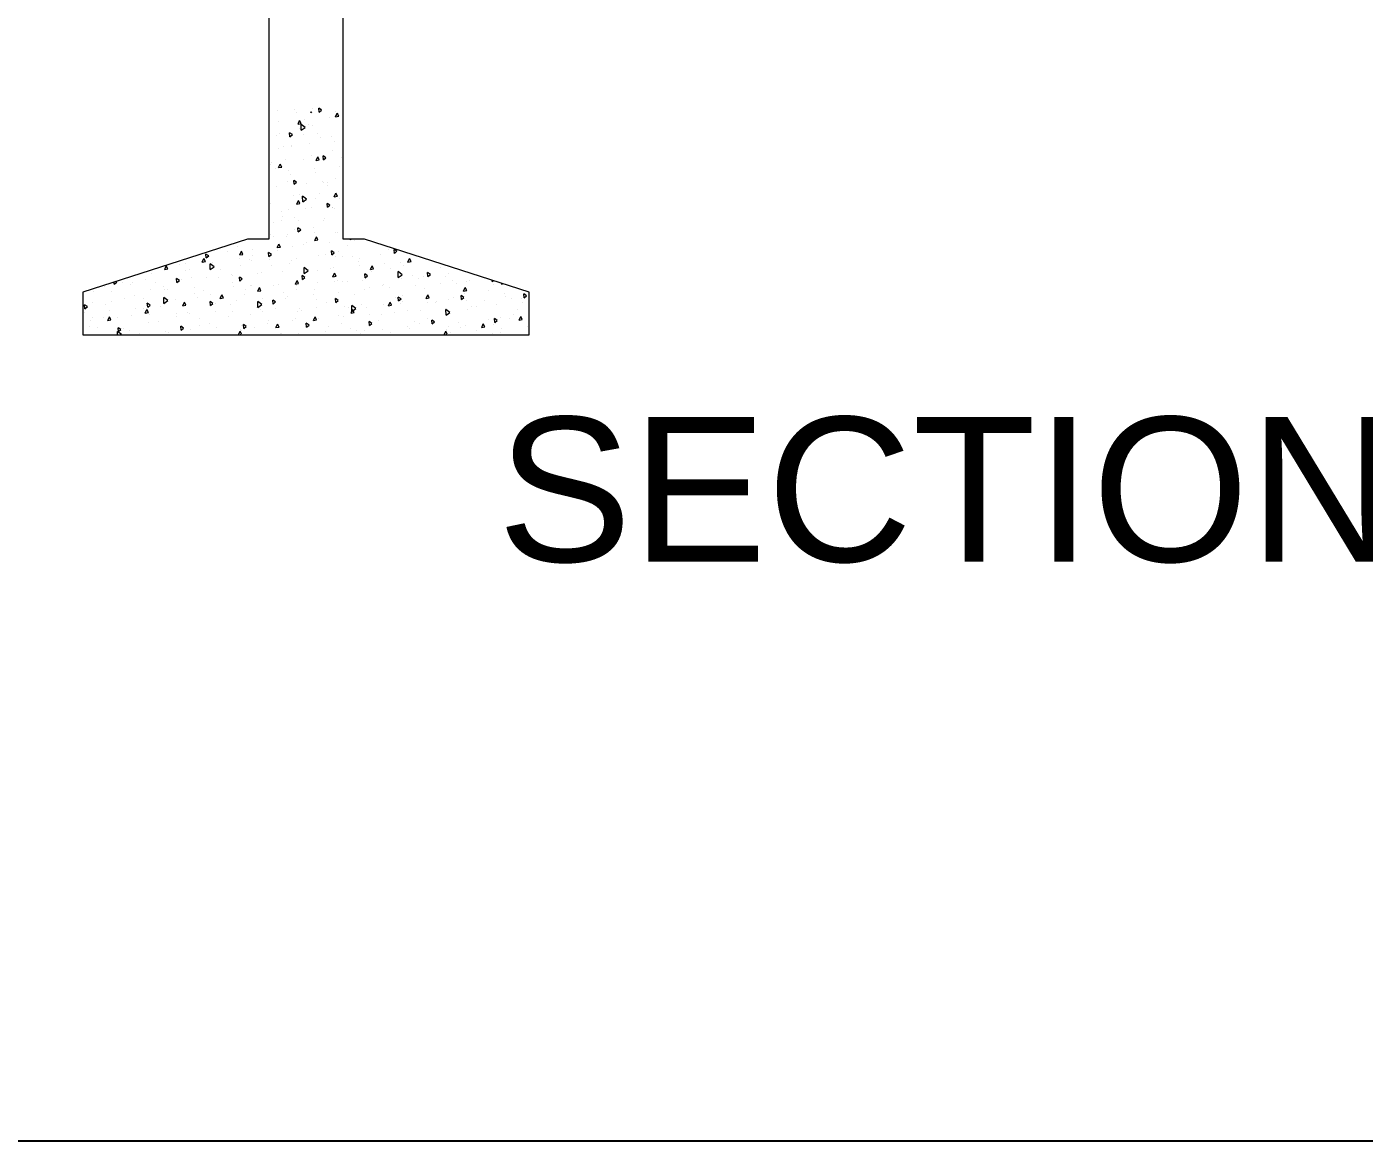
# Model space of a CAD drawing. Header units: inches. Extents: x -6800 to 96653, y -25814 to 17379.
# Drawn here: x 16487.5 to 16739.4, y -3726.7 to -3516.7 of the extents above; entities that cross this region are included whole.
import ezdxf

# ---------------------------------------------------------------- set-up
doc = ezdxf.new("R2010")
doc.units = ezdxf.units.IN
doc.header["$MEASUREMENT"] = 0
doc.layers.add('A-Windows', color=7, linetype='Continuous')
for name, color, linetype, lineweight in [('Footing', 50, 'Continuous', 20), ('Hatch', 161, 'Continuous', 5), ('Page Format', 7, 'Continuous', 25)]:
    doc.layers.add(name, color=color, linetype=linetype, lineweight=lineweight)
doc.styles.get("Standard").update_dxf_attribs({"font": 'arial.ttf'})

msp = doc.modelspace()

# ---------------------------------------------------------------- linework, layer by layer
at = {"layer": 'Footing'}
for p, q in [((16533.08, -3496.71), (16533.08, -3556.71)), ((16547.08, -3556.71), (16547.08, -3496.71)), ((16529.08, -3556.71), (16498.08, -3566.71)), ((16533.08, -3556.71), (16529.08, -3556.71)), ((16551.08, -3556.71), (16547.08, -3556.71)), ((16582.08, -3566.71), (16551.08, -3556.71)), ((16498.08, -3566.71), (16498.08, -3574.71)), ((16582.08, -3574.71), (16582.08, -3566.71)), ((16498.08, -3574.71), (16582.08, -3574.71))]:
    msp.add_line(p, q, dxfattribs=at)
at = {"layer": 'Hatch', "linetype": 'Continuous', "transparency": 33554579}
for p, q in [((16534.63, -3532.45), (16534.63, -3532.45)), ((16537.87, -3532.3), (16537.87, -3532.3)), ((16538.23, -3532.76), (16538.23, -3532.76)), ((16541.01, -3532.85), (16540.99, -3532.71)), ((16541.01, -3532.85), (16541.17, -3532.71)), ((16541.31, -3532.13), (16541.31, -3532.13)), ((16542.57, -3532.78), (16542.51, -3532.03)), ((16543.03, -3532.4), (16542.51, -3532.03)), ((16542.57, -3532.78), (16543.03, -3532.4)), ((16542.78, -3532.31), (16542.78, -3532.31)), ((16543.05, -3532.08), (16543.05, -3532.08)), ((16544.57, -3533.74), (16544.57, -3533.74)), ((16545.66, -3532.74), (16545.66, -3532.74)), ((16545.66, -3533.65), (16545.96, -3532.96)), ((16545.66, -3533.65), (16546.25, -3533.53)), ((16545.91, -3533.44), (16545.91, -3533.44)), ((16546.25, -3533.53), (16545.96, -3532.96)), ((16546.22, -3533.09), (16546.22, -3533.09)), ((16534.97, -3534.53), (16534.97, -3534.53)), ((16538.59, -3535.02), (16538.89, -3534.34)), ((16538.59, -3535.02), (16539.18, -3534.91)), ((16538.85, -3535.92), (16538.85, -3535.92)), ((16539.18, -3534.91), (16538.89, -3534.34)), ((16539.19, -3536.2), (16539.16, -3535.08)), ((16539.91, -3535.67), (16539.16, -3535.08)), ((16539.19, -3536.2), (16539.91, -3535.67)), ((16539.78, -3534.13), (16539.78, -3534.13)), ((16540.5, -3535.2), (16540.5, -3535.2)), ((16541.29, -3535.38), (16541.29, -3535.38)), ((16534.46, -3537.14), (16534.46, -3537.14)), ((16535.12, -3536.78), (16535.12, -3536.78)), ((16537.06, -3537.41), (16536.99, -3536.66)), ((16537.52, -3537.02), (16536.99, -3536.66)), ((16537.06, -3537.41), (16537.52, -3537.02)), ((16539.63, -3536.91), (16539.63, -3536.91)), ((16540.71, -3538.78), (16540.71, -3538.78)), ((16542.24, -3536.78), (16542.24, -3536.78)), ((16542.77, -3537.64), (16542.77, -3537.64)), ((16544.97, -3537.31), (16544.97, -3537.31)), ((16545.5, -3538.39), (16545.5, -3538.39)), ((16546.98, -3536.59), (16546.98, -3536.59)), ((16534.91, -3539.54), (16534.91, -3539.54)), ((16535.9, -3539.18), (16535.9, -3539.18)), ((16537.35, -3539), (16537.35, -3539)), ((16537.38, -3539.22), (16537.38, -3539.22)), ((16541.03, -3540.92), (16541.03, -3540.92)), ((16542, -3541.87), (16542.3, -3541.18)), ((16542.59, -3541.75), (16542.3, -3541.18)), ((16543.17, -3541.42), (16543.17, -3541.42)), ((16543.36, -3541.75), (16543.29, -3541)), ((16543.82, -3541.36), (16543.29, -3541)), ((16543.36, -3541.75), (16543.82, -3541.36)), ((16543.56, -3541.42), (16543.56, -3541.42)), ((16545.04, -3540.08), (16545.04, -3540.08)), ((16546.81, -3541.28), (16546.81, -3541.28)), ((16533.42, -3542.61), (16533.42, -3542.61)), ((16533.57, -3542.21), (16533.57, -3542.21)), ((16534.25, -3543.35), (16534.25, -3543.35)), ((16534.93, -3543.24), (16535.23, -3542.56)), ((16534.93, -3543.24), (16535.52, -3543.13)), ((16535.52, -3543.13), (16535.23, -3542.56)), ((16536.22, -3541.74), (16536.22, -3541.74)), ((16536.83, -3543.83), (16536.83, -3543.83)), ((16539.65, -3541.66), (16539.65, -3541.66)), ((16541.64, -3543.43), (16541.64, -3543.43)), ((16542, -3541.87), (16542.59, -3541.75)), ((16546.43, -3543.04), (16546.43, -3543.04)), ((16536.52, -3545.79), (16536.52, -3545.79)), ((16537.1, -3544.54), (16537.1, -3544.54)), ((16537.84, -3546.38), (16537.78, -3545.63)), ((16538.3, -3545.99), (16537.78, -3545.63)), ((16537.84, -3546.38), (16538.3, -3545.99)), ((16540.14, -3546.25), (16540.14, -3546.25)), ((16541.92, -3544.1), (16541.92, -3544.1)), ((16543.27, -3545.91), (16543.27, -3545.91)), ((16543.39, -3546.11), (16543.39, -3546.11)), ((16544.1, -3546.07), (16544.1, -3546.07)), ((16545.71, -3545.37), (16545.71, -3545.37)), ((16533.16, -3548.15), (16533.16, -3548.15)), ((16534.5, -3546.86), (16534.5, -3546.86)), ((16537.76, -3548.48), (16537.76, -3548.48)), ((16538.79, -3548.23), (16538.79, -3548.23)), ((16539.47, -3549.7), (16539.44, -3548.58)), ((16540.19, -3549.17), (16539.44, -3548.58)), ((16542.56, -3548.08), (16542.56, -3548.08)), ((16544.19, -3546.54), (16544.19, -3546.54)), ((16545.4, -3548.72), (16545.71, -3548.03)), ((16545.4, -3548.72), (16545.99, -3548.6)), ((16545.99, -3548.6), (16545.71, -3548.03)), ((16546.45, -3548.98), (16546.45, -3548.98)), ((16533.38, -3550), (16533.38, -3550)), ((16536.73, -3551.08), (16536.73, -3551.08)), ((16538.34, -3550.09), (16538.64, -3549.41)), ((16538.34, -3550.09), (16538.93, -3549.98)), ((16538.93, -3549.98), (16538.64, -3549.41)), ((16539.34, -3549.53), (16539.34, -3549.53)), ((16539.47, -3549.7), (16540.19, -3549.17)), ((16539.98, -3550.94), (16539.98, -3550.94)), ((16541.05, -3550.67), (16541.05, -3550.67)), ((16541.78, -3548.99), (16541.78, -3548.99)), ((16544.14, -3550.71), (16544.08, -3549.97)), ((16544.6, -3550.33), (16544.08, -3549.97)), ((16544.14, -3550.71), (16544.6, -3550.33)), ((16545.03, -3550.72), (16545.03, -3550.72)), ((16545.15, -3550.72), (16545.15, -3550.72)), ((16545.46, -3550.92), (16545.46, -3550.92)), ((16533.89, -3553.51), (16533.89, -3553.51)), ((16535.4, -3553.14), (16535.4, -3553.14)), ((16535.43, -3551.51), (16535.43, -3551.51)), ((16535.64, -3552.43), (16535.64, -3552.43)), ((16537.84, -3552.6), (16537.84, -3552.6)), ((16538.69, -3553.13), (16538.69, -3553.13)), ((16543.32, -3553.11), (16543.32, -3553.11)), ((16543.49, -3552.73), (16543.49, -3552.73)), ((16533.31, -3555.92), (16533.31, -3555.92)), ((16533.91, -3556.22), (16533.91, -3556.22)), ((16536.36, -3556.16), (16536.36, -3556.16)), ((16536.56, -3555.77), (16536.56, -3555.77)), ((16537.91, -3554.87), (16537.91, -3554.87)), ((16538.63, -3555.34), (16538.56, -3554.59)), ((16539.09, -3554.96), (16538.56, -3554.59)), ((16538.63, -3555.34), (16539.09, -3554.96)), ((16541.52, -3554.53), (16541.52, -3554.53)), ((16541.73, -3555.55), (16541.73, -3555.55)), ((16541.74, -3556.94), (16542.05, -3556.25)), ((16542.33, -3556.82), (16542.05, -3556.25)), ((16545.59, -3555.55), (16545.59, -3555.55)), ((16545.96, -3555.37), (16545.96, -3555.37)), ((16525.23, -3558.95), (16525.23, -3558.95)), ((16527.12, -3558.15), (16527.12, -3558.15)), ((16527.61, -3559.69), (16527.91, -3559)), ((16528.2, -3559.57), (16527.91, -3559)), ((16530.02, -3558.57), (16530.02, -3558.57)), ((16531.47, -3556.76), (16531.47, -3556.76)), ((16534.68, -3558.31), (16534.98, -3557.63)), ((16534.68, -3558.31), (16535.26, -3558.2)), ((16534.79, -3558.9), (16534.79, -3558.9)), ((16534.82, -3558.16), (16534.82, -3558.16)), ((16535.26, -3558.2), (16534.98, -3557.63)), ((16537.59, -3558.15), (16537.59, -3558.15)), ((16539.61, -3557.78), (16539.61, -3557.78)), ((16540.18, -3557.31), (16540.18, -3557.31)), ((16541.74, -3556.94), (16542.33, -3556.82)), ((16544.42, -3557.37), (16544.42, -3557.37)), ((16544.93, -3559.68), (16544.86, -3558.93)), ((16545.39, -3559.29), (16544.86, -3558.93)), ((16546.2, -3558.98), (16546.2, -3558.98)), ((16547.86, -3557.99), (16547.86, -3557.99)), ((16548.46, -3556.82), (16548.46, -3556.71)), ((16548.46, -3556.82), (16548.61, -3556.71)), ((16549.21, -3556.99), (16549.21, -3556.99)), ((16555.53, -3558.74), (16555.53, -3558.74)), ((16556.74, -3559.39), (16556.68, -3558.64)), ((16557.2, -3559), (16556.68, -3558.64)), ((16556.74, -3559.39), (16557.2, -3559)), ((16516.33, -3561.5), (16516.33, -3561.5)), ((16517.38, -3561.29), (16517.38, -3561.29)), ((16520.54, -3561.06), (16520.85, -3560.38)), ((16520.54, -3561.06), (16521.13, -3560.95)), ((16521.13, -3560.95), (16520.85, -3560.38)), ((16521.3, -3560.26), (16521.23, -3559.51)), ((16521.76, -3559.87), (16521.23, -3559.51)), ((16521.3, -3560.26), (16521.76, -3559.87)), ((16521.71, -3559.91), (16521.71, -3559.91)), ((16522.03, -3562.45), (16522.01, -3561.33)), ((16522.76, -3561.92), (16522.01, -3561.33)), ((16522.55, -3561.07), (16522.55, -3561.07)), ((16527.53, -3560.37), (16527.53, -3560.37)), ((16527.61, -3559.69), (16528.2, -3559.57)), ((16529.39, -3560.59), (16529.39, -3560.59)), ((16529.9, -3560.75), (16529.9, -3560.75)), ((16529.97, -3559.83), (16529.97, -3559.83)), ((16533.11, -3559.97), (16533.05, -3559.22)), ((16533.57, -3559.58), (16533.05, -3559.22)), ((16533.11, -3559.97), (16533.57, -3559.58)), ((16533.14, -3560.61), (16533.14, -3560.61)), ((16537.06, -3561.34), (16537.06, -3561.34)), ((16537.29, -3560.81), (16537.29, -3560.81)), ((16538.32, -3560.38), (16538.32, -3560.38)), ((16542.45, -3559.75), (16542.45, -3559.75)), ((16543.76, -3559.52), (16543.76, -3559.52)), ((16544.93, -3559.68), (16545.39, -3559.29)), ((16545.66, -3560.06), (16545.66, -3560.06)), ((16546.89, -3560.02), (16546.89, -3560.02)), ((16548.91, -3559.92), (16548.91, -3559.92)), ((16549.88, -3560.91), (16549.88, -3560.91)), ((16550.13, -3560.43), (16550.13, -3560.43)), ((16554.08, -3559.69), (16554.08, -3559.69)), ((16554.95, -3561.23), (16554.95, -3561.23)), ((16556.48, -3559.23), (16556.48, -3559.23)), ((16557.79, -3561.18), (16557.79, -3561.18)), ((16559.29, -3561.04), (16559.59, -3560.35)), ((16559.29, -3561.04), (16559.87, -3560.93)), ((16559.87, -3560.93), (16559.59, -3560.35)), ((16559.74, -3560.85), (16559.74, -3560.85)), ((16510.93, -3563.18), (16510.93, -3563.18)), ((16513.47, -3562.43), (16513.78, -3561.75)), ((16513.47, -3562.43), (16514.06, -3562.32)), ((16514.06, -3562.32), (16513.78, -3561.75)), ((16517.43, -3562.62), (16517.43, -3562.62)), ((16518.09, -3562.39), (16518.09, -3562.39)), ((16518.6, -3563.93), (16518.6, -3563.93)), ((16521.35, -3564.01), (16521.35, -3564.01)), ((16522.03, -3562.45), (16522.76, -3561.92)), ((16523.6, -3563.99), (16523.6, -3563.99)), ((16523.98, -3562.35), (16523.98, -3562.35)), ((16526.04, -3563.45), (16526.04, -3563.45)), ((16526.15, -3563.6), (16526.15, -3563.6)), ((16527.6, -3564.6), (16527.53, -3563.85)), ((16528.06, -3564.21), (16527.53, -3563.85)), ((16527.69, -3561.6), (16527.69, -3561.6)), ((16530.95, -3563.22), (16530.95, -3563.22)), ((16531.66, -3563.03), (16531.66, -3563.03)), ((16533.65, -3561.76), (16533.65, -3561.76)), ((16535.75, -3562.81), (16535.75, -3562.81)), ((16539.33, -3563.78), (16539.33, -3563.78)), ((16539.41, -3564.31), (16539.35, -3563.56)), ((16539.87, -3563.92), (16539.35, -3563.56)), ((16539.41, -3564.31), (16539.87, -3563.92)), ((16539.74, -3563.2), (16539.72, -3562.07)), ((16540.47, -3562.67), (16539.72, -3562.07)), ((16539.74, -3563.2), (16540.47, -3562.67)), ((16539.82, -3563.14), (16539.82, -3563.14)), ((16540.54, -3562.43), (16540.54, -3562.43)), ((16542.27, -3562.59), (16542.27, -3562.59)), ((16544.72, -3562.19), (16544.72, -3562.19)), ((16545.15, -3563.79), (16545.46, -3563.1)), ((16545.15, -3563.79), (16545.74, -3563.67)), ((16545.35, -3562.02), (16545.35, -3562.02)), ((16545.74, -3563.67), (16545.46, -3563.1)), ((16550.14, -3561.64), (16550.14, -3561.64)), ((16551.23, -3564.02), (16551.16, -3563.27)), ((16551.69, -3563.63), (16551.16, -3563.27)), ((16551.23, -3564.02), (16551.69, -3563.63)), ((16552.22, -3562.41), (16552.52, -3561.73)), ((16552.22, -3562.41), (16552.81, -3562.3)), ((16552.39, -3562.87), (16552.39, -3562.87)), ((16552.81, -3562.3), (16552.52, -3561.73)), ((16556.05, -3562.28), (16556.05, -3562.28)), ((16557.41, -3563.88), (16557.41, -3563.88)), ((16557.46, -3563.94), (16557.43, -3562.82)), ((16558.18, -3563.41), (16557.43, -3562.82)), ((16557.46, -3563.94), (16558.18, -3563.41)), ((16558.49, -3561.74), (16558.49, -3561.74)), ((16560.06, -3563.62), (16560.06, -3563.62)), ((16561.26, -3564.06), (16561.26, -3564.06)), ((16562.17, -3563.67), (16562.17, -3563.67)), ((16563.04, -3563.73), (16562.98, -3562.98)), ((16563.5, -3563.34), (16562.98, -3562.98)), ((16563.04, -3563.73), (16563.5, -3563.34)), ((16565.45, -3562.04), (16565.45, -3562.04)), ((16566.43, -3563.83), (16566.43, -3563.83)), ((16567.01, -3563.09), (16567.01, -3563.09)), ((16500.13, -3566.53), (16500.13, -3566.53)), ((16502.15, -3565.59), (16502.15, -3565.59)), ((16503.37, -3566.59), (16503.37, -3566.59)), ((16503.97, -3565.18), (16503.93, -3564.83)), ((16503.97, -3565.18), (16504.43, -3564.79)), ((16504.43, -3564.79), (16504.3, -3564.71)), ((16505.52, -3564.95), (16505.52, -3564.95)), ((16506.96, -3565.18), (16506.96, -3565.18)), ((16507.37, -3564.84), (16507.37, -3564.84)), ((16509.81, -3564.3), (16509.81, -3564.3)), ((16510.72, -3566.27), (16510.72, -3566.27)), ((16511.75, -3564.8), (16511.75, -3564.8)), ((16513.19, -3565.62), (16513.19, -3565.62)), ((16513.49, -3566.23), (16513.49, -3566.23)), ((16513.96, -3566.13), (16513.96, -3566.13)), ((16515.78, -3564.89), (16515.72, -3564.14)), ((16516.24, -3564.5), (16515.72, -3564.14)), ((16515.78, -3564.89), (16516.24, -3564.5)), ((16516.56, -3564.39), (16516.56, -3564.39)), ((16519.14, -3565.9), (16519.14, -3565.9)), ((16520.86, -3566.37), (16520.86, -3566.37)), ((16526.25, -3564.79), (16526.25, -3564.79)), ((16526.48, -3565.58), (16526.48, -3565.58)), ((16527.6, -3564.6), (16528.06, -3564.21)), ((16528.62, -3566.25), (16528.62, -3566.25)), ((16529.72, -3565.38), (16529.72, -3565.38)), ((16529.73, -3565.44), (16529.73, -3565.44)), ((16531.01, -3566.54), (16531.32, -3565.85)), ((16531.01, -3566.54), (16531.6, -3566.42)), ((16531.6, -3566.42), (16531.32, -3565.85)), ((16533.93, -3565.47), (16533.93, -3565.47)), ((16534.9, -3565.21), (16534.9, -3565.21)), ((16538.08, -3565.16), (16538.39, -3564.48)), ((16538.08, -3565.16), (16538.67, -3565.05)), ((16538.22, -3565.46), (16538.22, -3565.46)), ((16538.33, -3566.21), (16538.33, -3566.21)), ((16538.67, -3565.05), (16538.39, -3564.48)), ((16541.6, -3566.22), (16541.6, -3566.22)), ((16542.25, -3564.89), (16542.25, -3564.89)), ((16545.49, -3564.75), (16545.49, -3564.75)), ((16545.95, -3564.52), (16545.95, -3564.52)), ((16546.98, -3564.63), (16546.98, -3564.63)), ((16547.82, -3564.67), (16547.82, -3564.67)), ((16550.67, -3564.52), (16550.67, -3564.52)), ((16551.07, -3566.29), (16551.07, -3566.29)), ((16552.12, -3565.9), (16552.12, -3565.9)), ((16554.56, -3565.36), (16554.56, -3565.36)), ((16554.66, -3565.31), (16554.66, -3565.31)), ((16555.88, -3565.88), (16555.88, -3565.88)), ((16558.01, -3564.2), (16558.01, -3564.2)), ((16560.67, -3565.5), (16560.67, -3565.5)), ((16562.33, -3566.06), (16562.33, -3566.06)), ((16565.47, -3565.09), (16565.47, -3565.09)), ((16567.72, -3564.48), (16567.72, -3564.48)), ((16568.34, -3565.04), (16568.34, -3565.04)), ((16569.76, -3566.51), (16570.07, -3565.83)), ((16569.76, -3566.51), (16570.35, -3566.4)), ((16570.35, -3566.4), (16570.07, -3565.83)), ((16570.27, -3564.71), (16570.27, -3564.71)), ((16570.78, -3564.5), (16570.78, -3564.5)), ((16574.47, -3566.43), (16574.47, -3566.43)), ((16575.17, -3564.69), (16575.17, -3564.49)), ((16575.17, -3564.69), (16575.36, -3564.55)), ((16575.4, -3565.16), (16575.4, -3565.16)), ((16576.83, -3565.14), (16576.87, -3565.04)), ((16576.83, -3565.14), (16577.06, -3565.1)), ((16498.2, -3566.81), (16498.2, -3566.81)), ((16498.45, -3569.81), (16498.38, -3569.06)), ((16498.91, -3569.42), (16498.38, -3569.06)), ((16499.83, -3568.62), (16499.83, -3568.62)), ((16502.4, -3568.97), (16502.4, -3568.97)), ((16503.44, -3568.46), (16503.44, -3568.46)), ((16505.88, -3567.92), (16505.88, -3567.92)), ((16507.78, -3567.39), (16507.78, -3567.39)), ((16509.42, -3567.83), (16509.42, -3567.83)), ((16510.27, -3569.52), (16510.2, -3568.77)), ((16510.73, -3569.13), (16510.2, -3568.77)), ((16510.27, -3569.52), (16510.73, -3569.13)), ((16513.31, -3568.83), (16513.29, -3567.7)), ((16514.04, -3568.3), (16513.29, -3567.71)), ((16513.31, -3568.83), (16514.04, -3568.3)), ((16515.46, -3568.06), (16515.46, -3568.06)), ((16516.88, -3569.28), (16517.18, -3568.6)), ((16517.47, -3569.17), (16517.18, -3568.6)), ((16517.49, -3569.04), (16517.49, -3569.04)), ((16519.02, -3567.04), (16519.02, -3567.04)), ((16519.66, -3567.61), (16519.66, -3567.61)), ((16522.08, -3569.23), (16522.02, -3568.48)), ((16522.54, -3568.84), (16522.02, -3568.48)), ((16522.08, -3569.23), (16522.54, -3568.84)), ((16522.11, -3567.06), (16522.11, -3567.06)), ((16522.28, -3568.66), (16522.28, -3568.66)), ((16523.13, -3568.81), (16523.13, -3568.81)), ((16523.95, -3567.91), (16524.25, -3567.22)), ((16523.95, -3567.91), (16524.54, -3567.79)), ((16524.54, -3567.79), (16524.25, -3567.22)), ((16525.79, -3568.99), (16525.79, -3568.99)), ((16527.08, -3568.25), (16527.08, -3568.25)), ((16528.52, -3567.23), (16528.52, -3567.23)), ((16531.03, -3569.57), (16531, -3568.45)), ((16531.75, -3569.04), (16531, -3568.45)), ((16531.03, -3569.57), (16531.75, -3569.04)), ((16531.87, -3567.87), (16531.87, -3567.87)), ((16533.9, -3568.94), (16533.83, -3568.19)), ((16534.36, -3568.55), (16533.83, -3568.19)), ((16533.9, -3568.94), (16534.36, -3568.55)), ((16535.89, -3566.75), (16535.89, -3566.75)), ((16536.2, -3567.91), (16536.2, -3567.91)), ((16536.68, -3567.46), (16536.68, -3567.46)), ((16541.47, -3567.08), (16541.47, -3567.08)), ((16542.01, -3568.14), (16542.01, -3568.14)), ((16543.86, -3568.66), (16543.86, -3568.66)), ((16545.71, -3568.64), (16545.65, -3567.9)), ((16546.17, -3568.26), (16545.65, -3567.9)), ((16545.71, -3568.64), (16546.17, -3568.26)), ((16546.28, -3566.67), (16546.28, -3566.67)), ((16549.25, -3567.07), (16549.25, -3567.07)), ((16550.62, -3568.97), (16550.62, -3568.97)), ((16554.6, -3569.03), (16554.6, -3569.03)), ((16555.63, -3569.26), (16555.93, -3568.58)), ((16556.21, -3569.15), (16555.93, -3568.58)), ((16556.93, -3567.75), (16556.93, -3567.75)), ((16557.53, -3568.35), (16557.46, -3567.61)), ((16557.99, -3567.97), (16557.46, -3567.61)), ((16557.53, -3568.35), (16557.99, -3567.97)), ((16557.84, -3568.89), (16557.84, -3568.89)), ((16558.24, -3567.28), (16558.24, -3567.28)), ((16558.34, -3568.53), (16558.34, -3568.53)), ((16562.69, -3567.89), (16563, -3567.2)), ((16562.69, -3567.89), (16563.28, -3567.77)), ((16563.28, -3567.77), (16563, -3567.2)), ((16563.02, -3568.67), (16563.02, -3568.67)), ((16564.41, -3568.66), (16564.41, -3568.66)), ((16564.6, -3568.5), (16564.6, -3568.5)), ((16566.85, -3568.12), (16566.85, -3568.12)), ((16567.94, -3567.74), (16567.94, -3567.74)), ((16569.34, -3568.06), (16569.28, -3567.32)), ((16569.8, -3567.68), (16569.28, -3567.32)), ((16569.34, -3568.06), (16569.8, -3567.68)), ((16569.99, -3566.92), (16569.99, -3566.92)), ((16570.36, -3568.35), (16570.36, -3568.35)), ((16573.61, -3568.2), (16573.61, -3568.2)), ((16576, -3568.95), (16576, -3568.95)), ((16577.54, -3566.95), (16577.54, -3566.95)), ((16577.66, -3567.6), (16577.66, -3567.6)), ((16578.78, -3567.98), (16578.78, -3567.98)), ((16580.64, -3567.8), (16580.64, -3567.8)), ((16580.79, -3568.57), (16580.79, -3568.57)), ((16581.16, -3567.77), (16581.09, -3567.03)), ((16581.62, -3567.39), (16581.09, -3567.03)), ((16581.16, -3567.77), (16581.62, -3567.39)), ((16498.29, -3570.62), (16498.29, -3570.62)), ((16498.45, -3569.81), (16498.91, -3569.42)), ((16499.96, -3571.42), (16499.96, -3571.42)), ((16501.94, -3571.53), (16501.94, -3571.53)), ((16502.74, -3572.03), (16503.05, -3571.35)), ((16503.33, -3571.92), (16503.05, -3571.35)), ((16503.08, -3570.23), (16503.08, -3570.23)), ((16504.67, -3571.41), (16504.67, -3571.41)), ((16507.3, -3571.1), (16507.3, -3571.1)), ((16507.89, -3569.83), (16507.89, -3569.83)), ((16509.56, -3569.85), (16509.56, -3569.85)), ((16509.81, -3570.66), (16510.12, -3569.97)), ((16509.81, -3570.66), (16510.4, -3570.54)), ((16510.05, -3569.83), (16510.05, -3569.83)), ((16510.4, -3570.54), (16510.12, -3569.97)), ((16510.55, -3570.96), (16510.55, -3570.96)), ((16512.68, -3569.45), (16512.68, -3569.45)), ((16515.72, -3570.73), (16515.72, -3570.73)), ((16515.73, -3571.22), (16515.73, -3571.22)), ((16516.88, -3569.28), (16517.47, -3569.17)), ((16517.73, -3570.5), (16517.73, -3570.5)), ((16518.17, -3570.68), (16518.17, -3570.68)), ((16523.07, -3570.41), (16523.07, -3570.41)), ((16525.4, -3571.25), (16525.4, -3571.25)), ((16526.31, -3570.27), (16526.31, -3570.27)), ((16529.55, -3570.9), (16529.55, -3570.9)), ((16530.79, -3569.67), (16530.79, -3569.67)), ((16531.49, -3570.04), (16531.49, -3570.04)), ((16531.96, -3570.37), (16531.96, -3570.37)), ((16534.4, -3569.83), (16534.4, -3569.83)), ((16538.46, -3570.35), (16538.46, -3570.35)), ((16538.83, -3569.72), (16538.83, -3569.72)), ((16539.15, -3570.11), (16539.15, -3570.11)), ((16541.49, -3572.01), (16541.79, -3571.32)), ((16542.08, -3571.89), (16541.79, -3571.32)), ((16542.08, -3569.58), (16542.08, -3569.58)), ((16546.13, -3571.1), (16546.13, -3571.1)), ((16547.21, -3571.32), (16547.21, -3571.32)), ((16547.25, -3569.35), (16547.25, -3569.35)), ((16548.18, -3569.51), (16548.18, -3569.51)), ((16548.56, -3570.64), (16548.86, -3569.95)), ((16548.56, -3570.64), (16549.15, -3570.52)), ((16548.74, -3570.32), (16548.72, -3569.19)), ((16549.47, -3569.79), (16548.72, -3569.19)), ((16548.74, -3569.32), (16548.74, -3569.32)), ((16548.74, -3570.32), (16549.47, -3569.79)), ((16549.15, -3570.52), (16548.86, -3569.95)), ((16551.52, -3569.51), (16551.52, -3569.51)), ((16552, -3570.94), (16552, -3570.94)), ((16554.3, -3570.9), (16554.3, -3570.9)), ((16555.63, -3569.26), (16556.21, -3569.15)), ((16556.81, -3570.53), (16556.81, -3570.53)), ((16559.2, -3570.19), (16559.2, -3570.19)), ((16561.6, -3570.15), (16561.6, -3570.15)), ((16566.4, -3569.74), (16566.4, -3569.74)), ((16566.45, -3571.06), (16566.43, -3569.94)), ((16567.18, -3570.53), (16566.43, -3569.94)), ((16566.45, -3571.06), (16567.18, -3570.53)), ((16566.87, -3570.94), (16566.87, -3570.94)), ((16570.53, -3570.04), (16570.53, -3570.04)), ((16571.19, -3569.36), (16571.19, -3569.36)), ((16572.25, -3569.36), (16572.25, -3569.36)), ((16575.64, -3572.4), (16575.58, -3571.65)), ((16576.1, -3572.02), (16575.58, -3571.65)), ((16576.7, -3571.42), (16576.7, -3571.42)), ((16578.47, -3571.6), (16578.47, -3571.6)), ((16579.14, -3570.88), (16579.14, -3570.88)), ((16579.93, -3570.04), (16579.93, -3570.04)), ((16580.24, -3571.99), (16580.54, -3571.3)), ((16580.82, -3571.87), (16580.54, -3571.3)), ((16499.26, -3573.1), (16499.26, -3573.1)), ((16499.5, -3572.07), (16499.5, -3572.07)), ((16500.76, -3573.27), (16500.76, -3573.27)), ((16502.74, -3572.03), (16503.33, -3571.92)), ((16504.59, -3574.71), (16504.57, -3574.08)), ((16505.32, -3574.67), (16504.57, -3574.08)), ((16504.75, -3574.14), (16504.68, -3573.4)), ((16505.21, -3573.76), (16504.68, -3573.4)), ((16504.75, -3574.14), (16505.21, -3573.76)), ((16505.63, -3573.46), (16505.63, -3573.46)), ((16506.93, -3573.85), (16506.93, -3573.85)), ((16510.35, -3572.48), (16510.35, -3572.48)), ((16512.32, -3572.27), (16512.32, -3572.27)), ((16513.61, -3574.09), (16513.61, -3574.09)), ((16516.57, -3573.85), (16516.5, -3573.11)), ((16517.03, -3573.47), (16516.5, -3573.11)), ((16516.57, -3573.85), (16517.03, -3573.47)), ((16518.41, -3573.69), (16518.41, -3573.69)), ((16519.95, -3571.69), (16519.95, -3571.69)), ((16520, -3572.94), (16520, -3572.94)), ((16521.85, -3572.61), (16521.85, -3572.61)), ((16523.21, -3573.31), (16523.21, -3573.31)), ((16527.37, -3574.71), (16527.66, -3574.07)), ((16527.94, -3574.64), (16527.66, -3574.07)), ((16527.67, -3573.69), (16527.67, -3573.69)), ((16528.01, -3572.9), (16528.01, -3572.9)), ((16528.02, -3573.98), (16528.02, -3573.98)), ((16528.38, -3573.56), (16528.32, -3572.82)), ((16528.84, -3573.18), (16528.32, -3572.82)), ((16528.38, -3573.56), (16528.84, -3573.18)), ((16530.46, -3573.44), (16530.46, -3573.44)), ((16532.8, -3572.52), (16532.8, -3572.52)), ((16533.05, -3572.11), (16533.05, -3572.11)), ((16534.42, -3573.38), (16534.73, -3572.7)), ((16534.42, -3573.38), (16535.01, -3573.27)), ((16535.01, -3573.27), (16534.73, -3572.7)), ((16537.61, -3572.11), (16537.61, -3572.11)), ((16538.08, -3571.75), (16538.08, -3571.75)), ((16540.2, -3573.27), (16540.13, -3572.53)), ((16540.66, -3572.89), (16540.13, -3572.53)), ((16540.2, -3573.27), (16540.66, -3572.89)), ((16540.73, -3572.79), (16540.73, -3572.79)), ((16541.49, -3572.01), (16542.08, -3571.89)), ((16542.4, -3571.73), (16542.4, -3571.73)), ((16544.25, -3573.13), (16544.25, -3573.13)), ((16546.69, -3572.59), (16546.69, -3572.59)), ((16548.4, -3573.54), (16548.4, -3573.54)), ((16549.67, -3573.97), (16549.67, -3573.97)), ((16551.18, -3573.87), (16551.18, -3573.87)), ((16552.01, -3572.98), (16551.95, -3572.24)), ((16552.47, -3572.6), (16551.95, -3572.24)), ((16552.01, -3572.98), (16552.47, -3572.6)), ((16553.79, -3571.95), (16553.79, -3571.95)), ((16554.43, -3573.72), (16554.43, -3573.72)), ((16559.27, -3573.18), (16559.27, -3573.18)), ((16559.6, -3573.5), (16559.6, -3573.5)), ((16560.48, -3572.27), (16560.48, -3572.27)), ((16561.47, -3572.63), (16561.47, -3572.63)), ((16562.92, -3571.73), (16562.92, -3571.73)), ((16563.83, -3572.69), (16563.76, -3571.95)), ((16564.29, -3572.31), (16563.76, -3571.95)), ((16563.83, -3572.69), (16564.29, -3572.31)), ((16566.11, -3574.71), (16566.4, -3574.05)), ((16566.69, -3574.62), (16566.4, -3574.05)), ((16566.6, -3573.66), (16566.6, -3573.66)), ((16566.94, -3573.18), (16566.94, -3573.18)), ((16568.87, -3572.39), (16568.87, -3572.39)), ((16569.13, -3573.38), (16569.13, -3573.38)), ((16570.19, -3573.04), (16570.19, -3573.04)), ((16572.12, -3574.01), (16572.12, -3574.01)), ((16573.17, -3573.36), (16573.47, -3572.68)), ((16573.17, -3573.36), (16573.76, -3573.25)), ((16573.76, -3573.25), (16573.47, -3572.68)), ((16574.52, -3571.8), (16574.52, -3571.8)), ((16575.37, -3572.81), (16575.37, -3572.81)), ((16575.64, -3572.4), (16576.1, -3572.02)), ((16576.93, -3573.6), (16576.93, -3573.6)), ((16580.24, -3571.99), (16580.82, -3571.87)), ((16581.72, -3573.22), (16581.72, -3573.22)), ((16505.27, -3574.71), (16505.32, -3574.67)), ((16508.82, -3574.48), (16508.82, -3574.48)), ((16514.24, -3574.29), (16514.24, -3574.29)), ((16514.59, -3574.71), (16514.59, -3574.71)), ((16527.57, -3574.71), (16527.94, -3574.64)), ((16535.32, -3574.55), (16535.32, -3574.55)), ((16535.41, -3574.55), (16535.41, -3574.55)), ((16538.66, -3574.41), (16538.66, -3574.41)), ((16543.84, -3574.19), (16543.84, -3574.19)), ((16550.37, -3574.51), (16550.37, -3574.51)), ((16556.06, -3574.39), (16556.06, -3574.39)), ((16566.21, -3574.71), (16566.69, -3574.62)), ((16567.33, -3574.39), (16567.33, -3574.39)), ((16575.21, -3574.49), (16575.21, -3574.49)), ((16576.79, -3574.24), (16576.79, -3574.24))]:
    msp.add_line(p, q, dxfattribs=at)
at = {"layer": 'Page Format'}
msp.add_line((17975.56, -3726.69), (14797.96, -3726.69), dxfattribs=at)

# ---------------------------------------------------------------- texts
at = {"layer": 'A-Windows'}
msp.add_text('SECTION at X-X', height=27.2287, dxfattribs=at).set_placement((16576.09, -3617.47))

doc.saveas('drawing.dxf')
